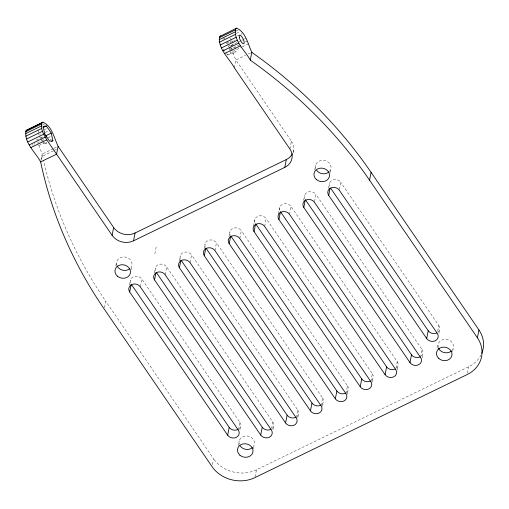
<?xml version="1.0" encoding="UTF-8"?>
<svg xmlns="http://www.w3.org/2000/svg" width="509" height="509" viewBox="0 0 509 509"><rect width="100%" height="100%" fill="white"/><g stroke="black" fill="none" stroke-linecap="round" stroke-linejoin="round"><path stroke-width="0.38" stroke-dasharray="2.54 1.91" d="M40.949 160.36L42.183 154.074L37.666 142.768L44.588 139.409M104.485 307.601L105.738 301.207A483.48 416.177 11.1 0 1 45.085 166.907L43.551 160.112M115.842 266.01L116.682 261.741M130.998 269.891L131.837 265.628M129.471 285.008L130.444 280.033M140.28 286.828L141.814 279.008A6.261 5.389 11.1 0 0 133.962 276.514A6.261 5.389 11.1 0 0 130.539 282.839M154.831 253.851L156.371 246.032M154.348 272.932L155.321 267.95M165.158 274.752L166.691 266.926A6.261 5.389 11.1 0 0 158.84 264.438A6.261 5.389 11.1 0 0 155.417 270.756M179.225 260.85L180.199 255.874M190.035 262.669L191.569 254.85A6.261 5.389 11.1 0 0 183.717 252.356A6.261 5.389 11.1 0 0 180.288 258.68M234.356 67.85L235.89 60.03L231.671 49.411M204.096 248.774L205.076 243.798M214.913 250.593L216.446 242.774A6.261 5.389 11.1 0 0 208.595 240.28A6.261 5.389 11.1 0 0 205.165 246.604M228.974 236.691L229.953 231.716M239.784 238.517L241.323 230.692A6.261 5.389 11.1 0 0 233.466 228.204A6.261 5.389 11.1 0 0 230.043 234.522M253.571 226.034L254.824 219.64M212.476 464.488L213.595 458.8L105.738 301.207M264.661 226.435L266.194 218.615A6.261 5.389 11.1 0 0 258.343 216.121A6.261 5.389 11.1 0 0 254.92 222.446M289.888 148.997L291.422 141.178L235.89 60.03L245.58 55.322M278.448 213.958L279.702 207.557M238.282 430.035L239.815 422.216L141.814 279.008M293.031 152.923L293.648 149.773M239.879 429.901L240.572 426.345M238.206 445.731L239.185 440.756M289.538 214.359L291.072 206.533A6.261 5.389 11.1 0 0 283.22 204.045A6.261 5.389 11.1 0 0 279.797 210.363M253.501 448.9L254.341 444.637M303.606 200.457L304.579 195.481M314.715 170.089L315.688 165.113M255.066 476.895L256.46 469.782L468.738 366.715A31.31 26.952 11.1 0 0 480.897 355.218M314.556 201.57L315.949 194.457A6.261 5.389 11.1 0 0 308.098 191.963A6.261 5.389 11.1 0 0 304.668 198.287M271.609 428.47L272.862 422.069L166.691 266.926M272.919 429.755L273.619 426.205M330.15 172.551L330.844 168.994M328.477 188.381L329.457 183.405M339.433 189.488L340.826 182.381A6.261 5.389 11.1 0 0 332.975 179.887A6.261 5.389 11.1 0 0 329.546 186.211M296.206 417.813L297.74 409.993L191.569 254.85M297.797 417.679L298.49 414.122M321.077 405.737L322.611 397.917L216.446 242.774M322.534 406.309L323.368 402.046M345.955 393.661L347.488 385.835L241.323 230.692M347.405 394.233L348.245 389.964M370.832 381.578L372.365 373.759L266.194 218.615M372.283 382.157L373.122 377.888M395.989 368.077L397.243 361.676L291.072 206.533M397.16 370.075L398 365.812M420.58 357.42L422.12 349.6L315.949 194.457M422.037 357.999L422.871 353.73M437.708 331.276L438.828 325.588L340.826 182.381M438.885 333.274L439.585 329.717M437.492 347.679L438.192 344.122M452.654 351.566L453.347 348.01M467.485 373.116L468.738 366.715M42.336 125.08L44.41 124.075M236.042 31.036L238.117 30.025M222.878 39.148L226.193 37.539M236.354 33.384L239.815 31.704M44.378 129.687L46.459 128.682M237.398 35.98L240.165 34.637M240.859 34.3L242.239 33.626M229.947 42.762L234.795 40.415M45.237 132.435L48.699 130.756M230.717 45.683L241.113 40.65M241.8 40.319L243.881 39.308M244.574 38.977L245.962 38.302M36.317 140.064L42.552 137.042M231.022 45.829L234.337 44.219M48.05 137.729L50.817 136.38M239.688 44.697L231.372 48.724L230.361 46.694M245.23 42.012L247.31 41.006M232.575 51.473L241.578 47.114M242.271 46.777L248.507 43.755M38.869 145.517L46.478 141.82M49.939 140.14L51.326 139.472M42.565 141.209L44.347 143.812L47 142.52M226.55 53.617L227.44 54.921L232.747 52.344L235.991 51.861L234.503 44.983M227.44 54.921L230.685 54.438L235.991 51.861M53.26 148.698L42.183 154.074L43.38 159.355M53.954 148.361L58.102 146.344M248.347 53.979L250.422 52.968M53.47 150.81L41.706 156.524L41.776 157.771A19.565 6.56 64.1 0 1 41.643 159.508M54.164 150.473L56.932 149.131M44.347 143.812L47.591 143.328M232.257 48.737L231.919 48.52A4.696 1.578 64.1 0 1 231.283 47.891M33.161 145.307L32.907 145.141A4.696 1.578 64.1 0 1 32.271 144.511M42.883 139.358L43.52 139.988M230.329 38.36L231.665 40.313M232.11 40.962L233.446 42.915M225.913 42.234L228.586 46.141M228.293 45.835L229.629 47.789M230.074 48.438L231.856 51.04M223.432 49.061L226.104 52.968M39.447 136.647L40.338 137.952M40.784 138.601L42.12 140.554M41.439 137.15L41.617 137.506M228.846 43.144L228.738 42.775A4.696 1.578 64.1 0 1 228.605 41.846M229.196 47.56L229.693 49.85M229.858 50.614L230.685 54.438M227.02 41.363L227.517 43.653M37.959 129.77L38.455 132.066M38.62 132.83L39.117 135.12M40.268 133.733L40.338 134.242M239.3 444.262A7.826 6.738 11.1 0 1 247.559 436.003A7.826 6.738 11.1 0 1 253.616 446.253M438.306 347.634A7.826 6.738 11.1 0 1 446.571 339.369A7.826 6.738 11.1 0 1 452.622 349.626M315.803 168.619A7.826 6.738 11.1 0 1 325.073 160.558A7.826 6.738 11.1 0 1 328.929 171.985M116.796 265.253A7.826 6.738 11.1 0 1 125.055 256.988A7.826 6.738 11.1 0 1 131.112 267.238M256.46 469.782A31.31 26.952 11.1 0 1 213.595 458.8M230.017 46.039A4.696 1.578 64.1 0 1 229.47 44.945M230.265 40.879A4.696 1.578 64.1 0 1 230.901 41.509M232.715 44.455A4.696 1.578 64.1 0 1 233.154 45.575M34.434 143.245A4.696 1.578 64.1 0 1 34.567 144.174M438.828 325.588A6.261 5.389 11.1 0 1 438.052 332.11M397.243 361.676A6.261 5.389 11.1 0 1 396.466 368.198M239.815 422.216A6.261 5.389 11.1 0 1 239.039 428.737M422.12 349.6A6.261 5.389 11.1 0 1 421.337 356.122M372.365 373.759A6.261 5.389 11.1 0 1 371.589 380.28M347.488 385.835A6.261 5.389 11.1 0 1 346.712 392.356M322.611 397.917A6.261 5.389 11.1 0 1 321.834 404.439M297.74 409.993A6.261 5.389 11.1 0 1 296.957 416.515M272.862 422.069A6.261 5.389 11.1 0 1 272.086 428.591M291.422 141.178A15.652 13.476 11.1 0 1 292.936 152.617"/><path stroke-width="0.76" d="M42.953 122.198L42.005 122.752C40.052 128.662 43.901 134.847 46.771 139.848L112.107 235.317A15.652 13.476 11.1 0 0 133.543 240.808L284.786 167.372A15.652 13.476 11.1 0 0 289.888 148.997L234.356 67.85C229.374 58.338 217.235 48.482 219.793 36.438L236.66 28.148C245.809 32.003 247.928 44.181 251.809 52.3L263.522 60.832A483.48 416.146 11.1 0 1 371.086 172.36L478.937 329.959L477.404 337.785A31.31 26.952 11.1 0 1 467.205 374.535L254.926 477.607A31.31 26.952 11.1 0 1 212.056 466.619L104.211 309.02A483.48 416.177 11.1 0 1 40.65 161.9C35.668 152.382 23.529 142.526 26.086 130.482L42.953 122.198C52.103 126.047 54.209 138.238 58.102 146.344L113.641 227.498A15.652 13.476 11.1 0 0 135.076 232.988L286.319 159.552A15.652 13.476 11.1 0 0 292.452 153.699M477.404 337.785L369.553 180.18A483.48 416.146 11.1 0 0 250.269 60.119C245.293 50.601 233.154 40.752 235.712 28.708L236.66 28.148M58.102 146.344L56.575 154.17L40.65 161.9M112.107 235.317L113.641 227.498M133.543 240.808L135.076 232.988M129.668 291.981A6.261 5.389 11.1 0 1 131.71 284.633A6.261 5.389 11.1 0 1 140.28 286.828L238.282 430.035A6.261 5.389 11.1 0 1 236.246 437.384A6.261 5.389 11.1 0 1 227.669 435.189L129.668 291.981L131.201 284.162L229.203 427.369A6.261 5.389 11.1 0 0 237.779 429.564M154.545 279.905A6.261 5.389 11.1 0 1 156.587 272.55A6.261 5.389 11.1 0 1 165.158 274.752L271.329 429.895A6.261 5.389 11.1 0 1 269.286 437.244A6.261 5.389 11.1 0 1 260.71 435.049L154.545 279.905L155.939 272.792M179.422 267.823A6.261 5.389 11.1 0 1 181.458 260.474A6.261 5.389 11.1 0 1 190.035 262.669L296.206 417.813A6.261 5.389 11.1 0 1 294.164 425.161A6.261 5.389 11.1 0 1 285.587 422.966L179.422 267.823L180.956 260.004M204.3 255.747A6.261 5.389 11.1 0 1 206.336 248.398A6.261 5.389 11.1 0 1 214.913 250.593L321.077 405.737A6.261 5.389 11.1 0 1 319.041 413.085A6.261 5.389 11.1 0 1 310.465 410.89L204.3 255.747L205.693 248.634M251.809 52.3L250.269 60.119M229.171 243.671A6.261 5.389 11.1 0 1 231.213 236.316A6.261 5.389 11.1 0 1 239.784 238.517L345.955 393.661A6.261 5.389 11.1 0 1 343.912 401.009A6.261 5.389 11.1 0 1 335.342 398.814L229.171 243.671L230.564 236.558M254.048 231.589A6.261 5.389 11.1 0 1 256.091 224.24A6.261 5.389 11.1 0 1 264.661 226.435L370.832 381.578A6.261 5.389 11.1 0 1 368.79 388.927A6.261 5.389 11.1 0 1 360.219 386.732L254.048 231.589L255.442 224.482M227.669 435.189L229.203 427.369M284.786 167.372L286.319 159.552M278.926 219.513A6.261 5.389 11.1 0 1 280.968 212.158A6.261 5.389 11.1 0 1 289.538 214.359L395.709 369.502A6.261 5.389 11.1 0 1 393.667 376.851A6.261 5.389 11.1 0 1 385.09 374.656L278.926 219.513L280.459 211.687L386.63 366.83A6.261 5.389 11.1 0 0 395.2 369.031M303.803 207.43A6.261 5.389 11.1 0 1 305.839 200.082A6.261 5.389 11.1 0 1 314.416 202.277L420.58 357.42A6.261 5.389 11.1 0 1 418.544 364.775A6.261 5.389 11.1 0 1 409.968 362.573L303.803 207.43L305.336 199.611L411.501 354.754A6.261 5.389 11.1 0 0 420.078 356.949M260.71 435.049L262.25 427.223L156.524 272.735M328.674 195.354A6.261 5.389 11.1 0 1 330.716 188.006A6.261 5.389 11.1 0 1 339.293 190.201L437.295 333.408A6.261 5.389 11.1 0 1 435.252 340.763A6.261 5.389 11.1 0 1 426.676 338.561L328.674 195.354L330.074 188.241M285.587 422.966L287.121 415.147L181.401 260.659M310.465 410.89L311.998 403.071L205.833 247.928M369.553 180.18L371.086 172.36M335.342 398.814L336.875 390.988L230.704 235.845M360.219 386.732L361.753 378.912L255.582 223.769M385.09 374.656L386.63 366.83M409.968 362.573L411.501 354.754M426.676 338.561L428.215 330.742L330.659 188.184M219.793 36.438L220.741 35.878M26.086 130.482L42.005 122.752M25.545 131.774L41.464 124.043M219.252 37.73L235.171 29.999M25.45 133.721L41.369 125.99M219.156 39.677L235.075 31.946M43.03 127.555L46.344 125.946L51.25 133.11L52.898 140.751L51.574 141.394M25.806 136.183L41.725 128.453M219.513 42.139L235.432 34.408M26.589 138.995L42.514 131.265M220.295 44.951L236.221 37.221M27.747 141.966L43.672 134.236M221.453 47.922L237.379 40.192M51.25 133.11L45.937 135.687L46.268 137.214M29.204 144.893L45.123 137.163M222.91 50.849L238.829 43.119M30.852 147.578L46.771 139.848M224.558 53.534L240.477 45.804M46.344 125.946L43.1 126.429L44.754 134.077M52.898 140.751L49.653 141.235L44.601 133.733M252.419 447.627A7.826 6.738 11.1 0 1 240.127 445.916M451.432 350.994A7.826 6.738 11.1 0 1 438.529 348.201M328.929 171.985A7.826 6.738 11.1 0 1 316.636 170.273M129.922 268.612A7.826 6.738 11.1 0 1 117.019 265.819M478.937 329.959A31.31 26.952 11.1 0 1 481.794 353.284M436.786 332.937A6.261 5.389 11.1 0 1 428.215 330.742M370.323 381.107A6.261 5.389 11.1 0 1 361.753 378.912M345.452 393.19A6.261 5.389 11.1 0 1 336.875 390.988M320.575 405.266A6.261 5.389 11.1 0 1 311.998 403.071M295.697 417.342A6.261 5.389 11.1 0 1 287.121 415.147M270.82 429.424A6.261 5.389 11.1 0 1 262.25 427.223M438.885 358.546A7.826 6.738 11.1 0 0 451.814 355.829A7.826 6.738 11.1 0 0 442.009 347.291A7.826 6.738 11.1 0 0 438.885 358.546M316.382 179.531A7.826 6.738 11.1 0 0 329.31 176.82A7.826 6.738 11.1 0 0 319.506 168.282A7.826 6.738 11.1 0 0 316.382 179.531M117.375 276.158A7.826 6.738 11.1 0 0 130.304 273.448A7.826 6.738 11.1 0 0 120.499 264.909A7.826 6.738 11.1 0 0 117.375 276.158M239.879 455.173A7.826 6.738 11.1 0 0 252.808 452.456A7.826 6.738 11.1 0 0 242.997 443.918A7.826 6.738 11.1 0 0 239.879 455.173M239.357 37.621A4.696 1.578 64.1 0 0 243.601 43.819A4.696 1.578 64.1 0 0 242.169 37.202A4.696 1.578 64.1 0 0 239.357 37.621"/></g></svg>
